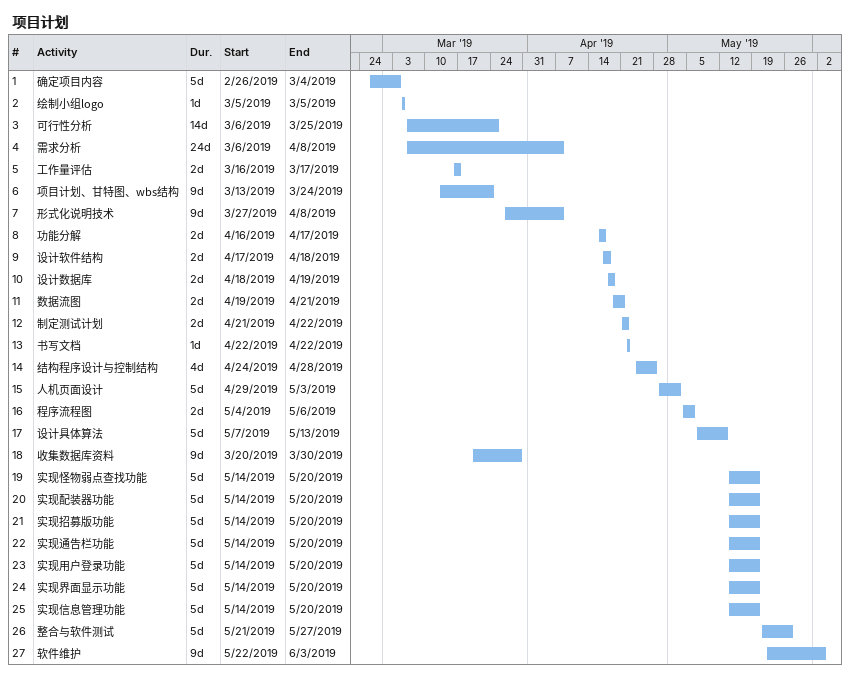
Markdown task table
项目计划

| ID | Task | Duration | Start | Finish |
|---|---|---|---|---|
| 1 | 确定项目内容 | 5d | 2019-02-26 | 2019-03-04 |
| 2 | 绘制小组logo | 1d | 2019-03-05 | 2019-03-05 |
| 3 | 可行性分析 | 14d | 2019-03-06 | 2019-03-25 |
| 4 | 需求分析 | 24d | 2019-03-06 | 2019-04-08 |
| 5 | 工作量评估 | 2d | 2019-03-16 | 2019-03-17 |
| 6 | 项目计划、甘特图、wbs结构 | 9d | 2019-03-13 | 2019-03-24 |
| 7 | 形式化说明技术 | 9d | 2019-03-27 | 2019-04-08 |
| 8 | 功能分解 | 2d | 2019-04-16 | 2019-04-17 |
| 9 | 设计软件结构 | 2d | 2019-04-17 | 2019-04-18 |
| 10 | 设计数据库 | 2d | 2019-04-18 | 2019-04-19 |
| 11 | 数据流图 | 2d | 2019-04-19 | 2019-04-21 |
| 12 | 制定测试计划 | 2d | 2019-04-21 | 2019-04-22 |
| 13 | 书写文档 | 1d | 2019-04-22 | 2019-04-22 |
| 14 | 结构程序设计与控制结构 | 4d | 2019-04-24 | 2019-04-28 |
| 15 | 人机页面设计 | 5d | 2019-04-29 | 2019-05-03 |
| 16 | 程序流程图 | 2d | 2019-05-04 | 2019-05-06 |
| 17 | 设计具体算法 | 5d | 2019-05-07 | 2019-05-13 |
| 18 | 收集数据库资料 | 9d | 2019-03-20 | 2019-03-30 |
| 19 | 实现怪物弱点查找功能 | 5d | 2019-05-14 | 2019-05-20 |
| 20 | 实现配装器功能 | 5d | 2019-05-14 | 2019-05-20 |
| 21 | 实现招募版功能 | 5d | 2019-05-14 | 2019-05-20 |
| 22 | 实现通告栏功能 | 5d | 2019-05-14 | 2019-05-20 |
| 23 | 实现用户登录功能 | 5d | 2019-05-14 | 2019-05-20 |
| 24 | 实现界面显示功能 | 5d | 2019-05-14 | 2019-05-20 |
| 25 | 实现信息管理功能 | 5d | 2019-05-14 | 2019-05-20 |
| 26 | 整合与软件测试 | 5d | 2019-05-21 | 2019-05-27 |
| 27 | 软件维护 | 9d | 2019-05-22 | 2019-06-03 |
